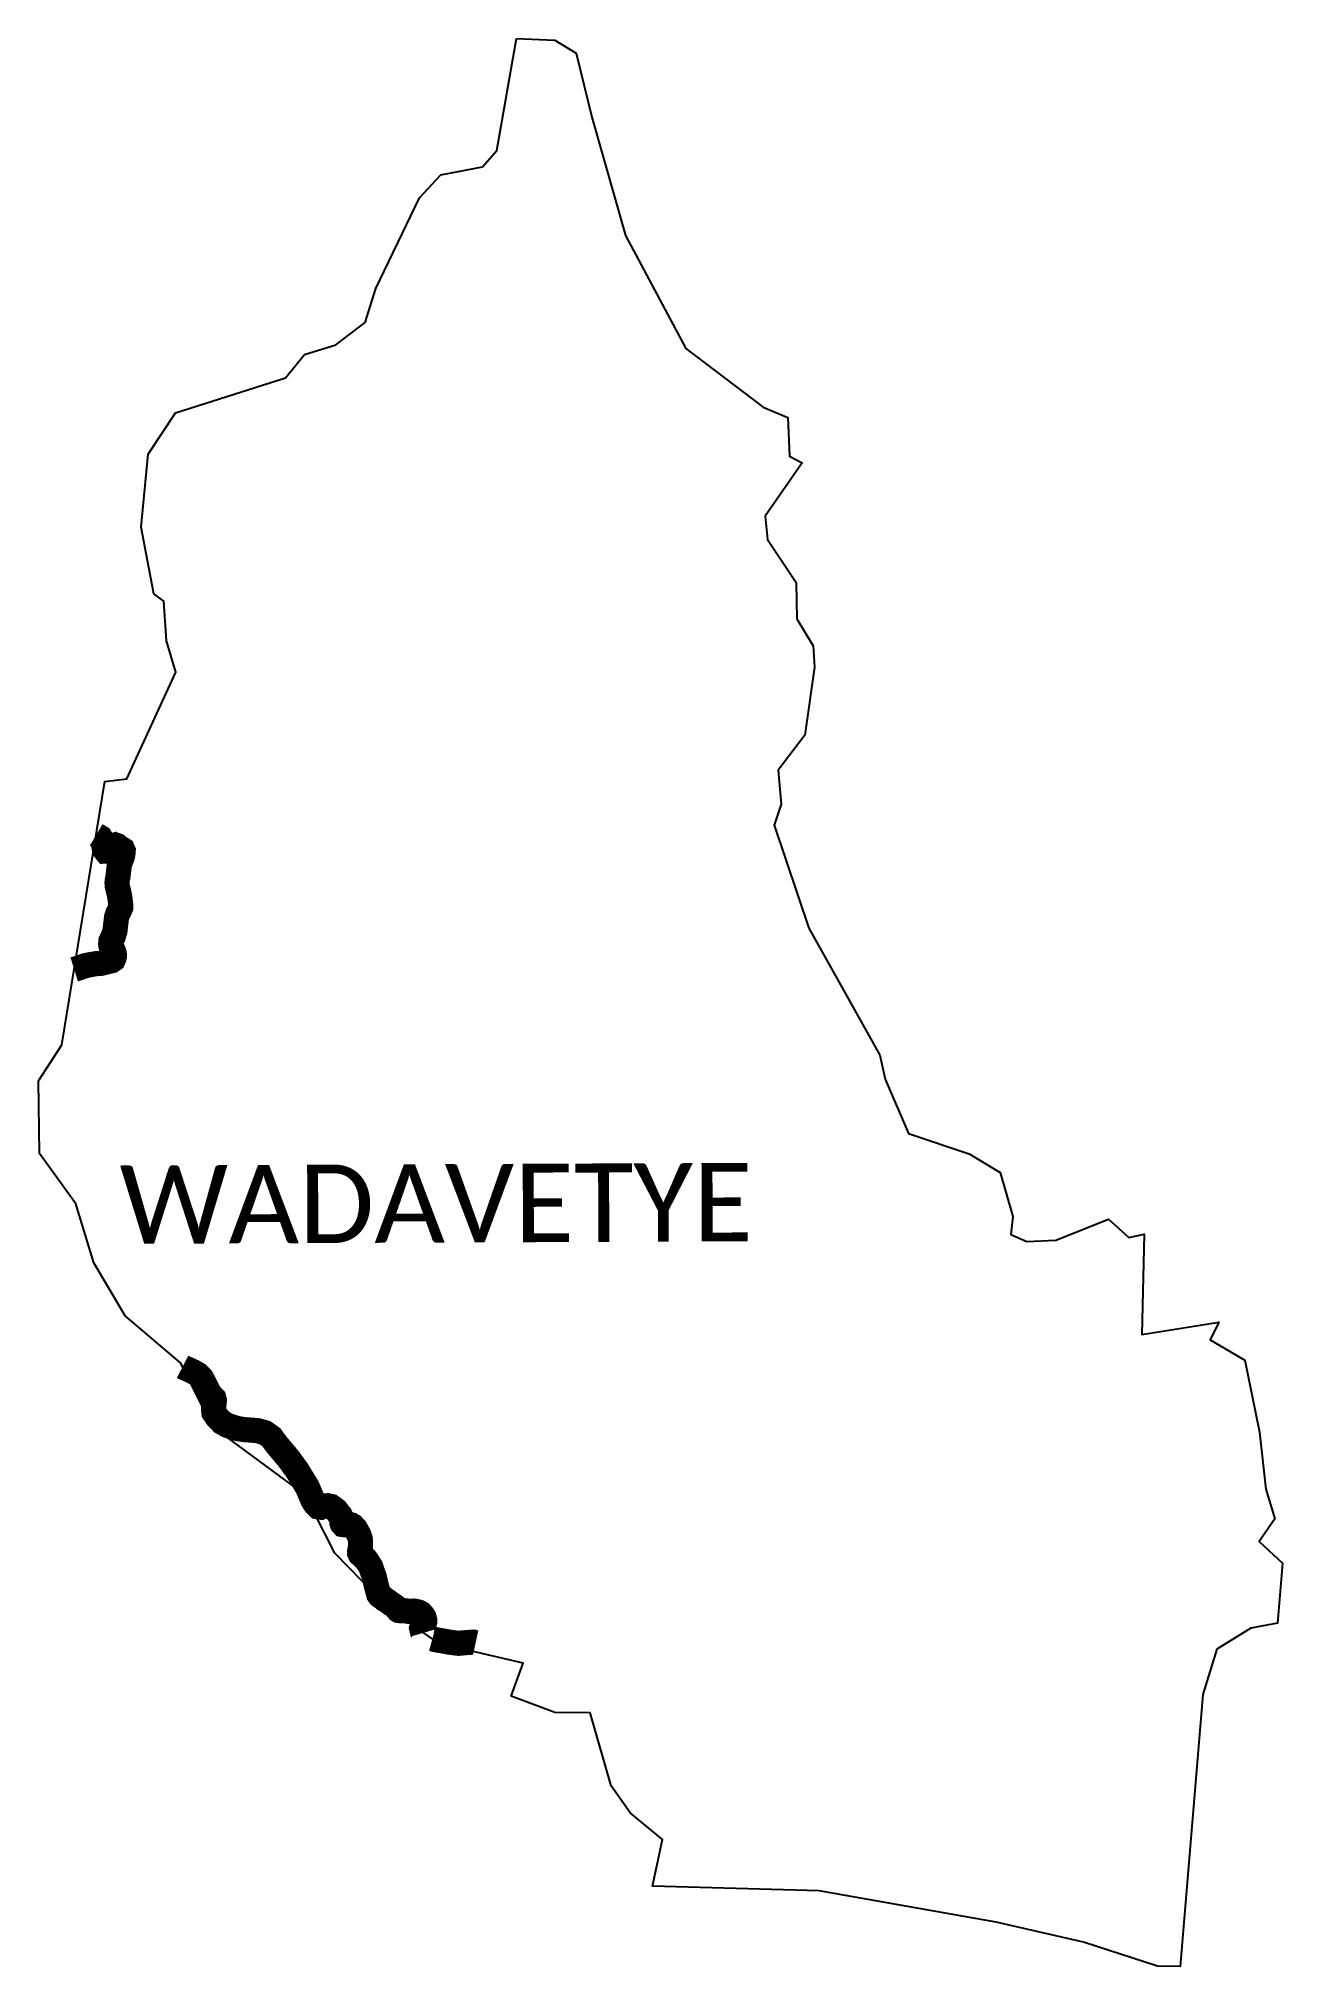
# Model space of a CAD drawing. Header units: metres. Extents: x 320666 to 323141, y 1845427 to 1849262.
import ezdxf

# ---------------------------------------------------------------- set-up
doc = ezdxf.new("R2010")
doc.units = ezdxf.units.M
doc.layers.add('NATURALLY PROTECTED', color=3, linetype='Continuous')
doc.layers.add('VILLAGE NAME', color=250, linetype='Continuous')
doc.styles.get("Standard").update_dxf_attribs({"font": 'simplex.shx'})

msp = doc.modelspace()

# ---------------------------------------------------------------- linework, layer by layer
at = {"color": 4, "flags": 128}
for points in [[(321692.6915415497, 1849258.60259276), (321735.0999571901, 1849232.33704977), (321766.2717314305, 1849105.044832848), (321833.3627792355, 1848869.662035794), (321953.6862363679, 1848645.17650804), (322107.2438083136, 1848528.309602424), (322156.7571694106, 1848507.710845329), (322160.1158508398, 1848430.783995376), (322185.3261597821, 1848417.557999806), (322111.4220973928, 1848311.625393554), (322116.2730539051, 1848265.16684129), (322173.0347275767, 1848179.524076318), (322174.5422618983, 1848107.257096044), (322207.0031209633, 1848053.786894552), (322209.6514100607, 1848011.432736363), (322190.5571106392, 1847875.775044126), (322137.1600462461, 1847806.312431133), (322143.4389290675, 1847738.944123199), (322129.4111648226, 1847697.381072624), (322198.4922489001, 1847492.071606602), (322339.2867072822, 1847239.713186573), (322349.8808793493, 1847191.744862991), (322396.5896177711, 1847083.76924222), (322517.3204908117, 1847043.462799048), (322578.7220461578, 1847006.234819433), (322604.0526821554, 1846918.422056369), (322600.3838279699, 1846883.207695967), (322631.8464189973, 1846869.163017338), (322689.5747689328, 1846871.383919384), (322794.6859733862, 1846913.469358697), (322834.8543040104, 1846877.107925561), (322865.7501228283, 1846883.603762184), (322860.852119237, 1846684.181519622), (323013.9035142686, 1846708.733323101), (322996.6300450674, 1846673.650827087), (323065.7479003927, 1846632.78042296), (323094.9890370178, 1846489.818597269), (323107.4751114314, 1846376.442113735), (323125.6526680978, 1846317.35480526), (323094.1069814254, 1846272.508050696), (323140.5328637388, 1846229.020416551), (323130.9484118382, 1846109.934273214), (323077.8692947371, 1846100.231951867), (323010.0079897044, 1846058.291914848), (322982.0996039744, 1845968.221028862), (322936.780363476, 1845427.126771946), (322892.0832315413, 1845427.425021912), (322744.6851309797, 1845475.081271309), (322571.1510395111, 1845515.466319148), (322219.0044043953, 1845577.820329516), (321887.3820637942, 1845586.549668972), (321907.1677223835, 1845679.392145053), (321843.015028459, 1845732.393643877), (321805.3328438947, 1845786.523525324), (321763.4840204548, 1845931.396378441), (321692.8008395765, 1845932.080058077), (321606.1560433281, 1845964.930136781), (321629.7358966243, 1846030.086767433), (321462.8571176344, 1846069.586073954), (321365.2043858471, 1846136.456966277), (321255.4594390709, 1846249.129798184), (321196.1741446442, 1846365.087129863), (321011.8803791739, 1846501.069356201), (320948.2534529112, 1846627.890079313), (320837.988738132, 1846721.136067074), (320776.0652045155, 1846826.853832872), (320740.2515883554, 1846943.670596335), (320667.521970539, 1847044.041095888), (320665.8579474728, 1847188.372865015), (320712.2756874746, 1847260.368727624), (320797.8668961498, 1847783.827225207), (320841.7954346678, 1847789.545448624), (320939.1121095634, 1848001.427412269), (320920.3899965659, 1848063.700136201), (320914.8937532237, 1848142.84961698), (320895.5410784313, 1848157.35602683), (320870.2106985205, 1848289.532861997), (320883.9874122213, 1848434.721699218), (320938.3604988042, 1848517.043234594), (321157.0943087558, 1848586.502889007), (321195.0044706599, 1848633.318262006), (321257.4935384201, 1848652.126474309), (321315.5650367471, 1848697.102545063), (321336.5930968835, 1848764.527192352), (321423.8030884615, 1848944.992920023), (321465.918905907, 1848990.58149167), (321549.3213280034, 1849006.543680694), (321577.8885519196, 1849038.713116835), (321616.9025722196, 1849261.614871722)], [(321616.9025722196, 1849261.614871722), (321692.6915415497, 1849258.60259276)]]:
    msp.add_lwpolyline(points, dxfattribs=at)
at = {"layer": 'NATURALLY PROTECTED', "const_width": 50, "flags": 128}
for points in [[(320780.5156504582, 1847677.710520682), (320782.3645342176, 1847676.609442715), (320788.8123650564, 1847672.666456772), (320793.7567907604, 1847664.974720647), (320795.5772078402, 1847659.212393079), (320796.2602244859, 1847651.857920866), (320797.3976249201, 1847648.142720497), (320799.445714215, 1847645.640610743), (320800.6599660296, 1847645.716539268), (320803.921346497, 1847647.308683913), (320809.2308162595, 1847650.417044677), (320813.3269948493, 1847654.815013175), (320815.6786470981, 1847657.01340883), (320818.2579715619, 1847657.77151689), (320822.2782594135, 1847656.331229295), (320826.6780009572, 1847652.616028926), (320830.0911629013, 1847650.568901727), (320833.0499410573, 1847648.749560101), (320834.2632322297, 1847646.019664773), (320833.8078877993, 1847640.333265729), (320832.446657719, 1847634.014128981), (320830.019114732, 1847627.721478926), (320827.9710254371, 1847622.869116467), (320826.4541713108, 1847617.864896959), (320826.0747176189, 1847612.827716231), (320825.0132079233, 1847605.245458444), (320824.2543005391, 1847597.436003677), (320822.6615556746, 1847588.630060597), (320821.9794996711, 1847583.095518603), (320822.2052506019, 1847576.775793261), (320824.5559422082, 1847567.450122373), (320826.9921309756, 1847557.038497005), (320828.2813128866, 1847547.940023098), (320829.3466651511, 1847538.74796287), (320829.197765601, 1847532.806114371), (320827.2255670444, 1847528.029680437), (320823.5088421467, 1847521.206119303), (320821.0054084211, 1847513.68860677), (320820.1706102986, 1847506.637260062), (320818.9287777643, 1847496.147787799), (320817.9707395266, 1847487.197791973), (320814.555656298, 1847475.659010599), (320811.7486596188, 1847470.881988072), (320809.7005703237, 1847465.878357157), (320809.2433046088, 1847460.62163116), (320810.3057749466, 1847455.011160641), (320814.0224998444, 1847448.187599507), (320815.9188076627, 1847443.849667518), (320816.8285358813, 1847439.604144663), (320816.6777150467, 1847435.964872819), (320816.0705891395, 1847433.234977491), (320814.6257831829, 1847429.954747507), (320810.7572768081, 1847427.300780704), (320804.7647903999, 1847425.860493108), (320791.0352912424, 1847422.37248972), (320780.4912818137, 1847421.61438166), (320774.548748803, 1847420.697353432), (320765.4457027621, 1847418.953351738), (320757.784580751, 1847417.361207093), (320745.7035437088, 1847413.029161036), (320736.7809977921, 1847410.238242498)], [(320952.34230607, 1846619.740207164), (320955.6288538763, 1846618.049856264), (320965.4091527094, 1846613.826699951), (320973.5457926385, 1846609.994958126), (320983.1925621977, 1846604.413917267), (320989.6865038648, 1846597.766934098), (320994.4599352469, 1846589.320621473), (321000.6541565293, 1846576.700594364), (321005.8185693106, 1846566.456129469), (321009.2605505227, 1846562.311256054), (321014.581547992, 1846556.83733916), (321015.6872472315, 1846552.813127354), (321015.1396811443, 1846546.791818772), (321013.8091916162, 1846537.294867259), (321014.6852973559, 1846529.036904462), (321021.4453369285, 1846519.15207002), (321031.0844213499, 1846509.267235579), (321041.5996115107, 1846503.26123042), (321060.7577000707, 1846497.121614601), (321073.5265569698, 1846494.994438725), (321093.7403913719, 1846493.446438571), (321102.1277589304, 1846492.695982223), (321116.0234491985, 1846488.81715294), (321128.7923060976, 1846479.808145202), (321139.558223888, 1846465.168654775), (321164.2524937835, 1846435.822574296), (321180.7774619131, 1846412.925121072), (321187.4116573498, 1846402.039089573), (321200.7165526293, 1846380.308816694), (321211.4824704194, 1846354.658513007), (321216.9907931294, 1846346.1498095), (321222.1225440739, 1846341.26978316), (321227.8815944134, 1846340.393956457), (321235.0172451089, 1846342.896654805), (321241.0260624356, 1846343.522329392), (321247.6602578724, 1846342.020828102), (321257.8690031526, 1846334.589250178), (321263.2514817267, 1846327.206525491), (321266.0921008849, 1846324.058140387), (321268.3083025752, 1846319.57953462), (321268.9509722462, 1846316.024431605), (321268.9999650013, 1846312.529953692), (321269.3448355721, 1846309.675865195), (321270.0336160713, 1846307.707020893), (321271.6590227726, 1846305.984208555), (321274.760936625, 1846305.492144628), (321279.4383037814, 1846306.033650385), (321283.6238221013, 1846306.329124179), (321287.3664843402, 1846305.492144628), (321291.2071320896, 1846303.178973296), (321296.0362807228, 1846297.99758723), (321299.483065146, 1846292.140496154), (321303.3784695039, 1846284.987322821), (321305.7916028571, 1846277.506303067), (321306.4323512436, 1846273.559785564), (321306.5322580384, 1846265.234134548), (321305.6475065185, 1846258.481793193), (321304.5629414087, 1846252.46225039), (321304.5629414087, 1846249.804163434), (321305.7445313865, 1846247.196106902), (321310.0280352169, 1846243.209565061), (321316.5863399151, 1846237.238875495), (321320.3280415118, 1846232.071027073), (321323.8785752991, 1846226.445841724), (321326.9804891515, 1846221.277993302), (321330.2841378783, 1846211.46437864), (321333.6819295464, 1846202.408872037), (321337.4284343542, 1846185.951805765), (321340.7781939094, 1846174.076349073), (321342.4535540081, 1846167.423479971), (321344.6207629432, 1846164.519361052), (321347.3845307207, 1846162.43691826), (321351.4711028882, 1846160.074305097), (321354.9678407087, 1846156.727564081), (321357.4299668173, 1846155.447962433), (321360.7778050878, 1846153.380823064), (321365.4551722442, 1846149.739196847), (321370.0979562792, 1846146.719125064), (321375.3670790668, 1846142.880320121), (321378.420000164, 1846139.28754714), (321381.3739751088, 1846135.793069227), (321382.7035039944, 1846135.005531506), (321386.7410834066, 1846134.562909409), (321392.0755298677, 1846134.74066456), (321396.4089870955, 1846134.543485833), (321400.2986276, 1846133.608799809), (321403.4994876051, 1846132.968998985), (321406.4044697945, 1846132.870703918), (321409.3584447393, 1846133.854831772), (321412.5103119893, 1846133.953126839), (321418.0522571783, 1846132.962524459), (321422.5326926715, 1846131.732364641), (321426.5212793287, 1846129.419193309), (321430.017056507, 1846125.580388365), (321432.6761142783, 1846121.446109628), (321433.9624142625, 1846116.801520574), (321434.0114070176, 1846112.273472976), (321432.6328853769, 1846107.056771317), (321429.5780429949, 1846102.217946502), (321428.59338468, 1846101.085493158), (321428.0515824463, 1846099.51100631), (321428.59338468, 1846097.148393147), (321430.6116940651, 1846095.426169402), (321431.5982736644, 1846093.104169172), (321431.8441980825, 1846091.037029803), (321431.9226878554, 1846090.769433446)], [(321449.3835881723, 1846078.812512594), (321457.0007278943, 1846076.724642499), (321470.2180137382, 1846074.567603073), (321484.2299417196, 1846071.951894829), (321501.3159249282, 1846069.835902223), (321509.9828393838, 1846070.573998114), (321511.3779655764, 1846070.80789895), (321530.6078286725, 1846072.204401318), (321535.4658075316, 1846071.146684502)]]:
    msp.add_lwpolyline(points, dxfattribs=at)

# ---------------------------------------------------------------- texts
at = {"layer": 'VILLAGE NAME', "insert": (320826.7131433105, 1847020.149447297), "char_height": 155.9893812134608, "attachment_point": 1, "rotation": 0.2435342226010066}
msp.add_mtext_dynamic_manual_height_columns('{\\fCalibri|b0|i0|c0|p34;WADAVETYE}', width=1946.694514950073, gutter_width=779.9469060673039, heights=[0], dxfattribs=at)

doc.saveas('drawing.dxf')
